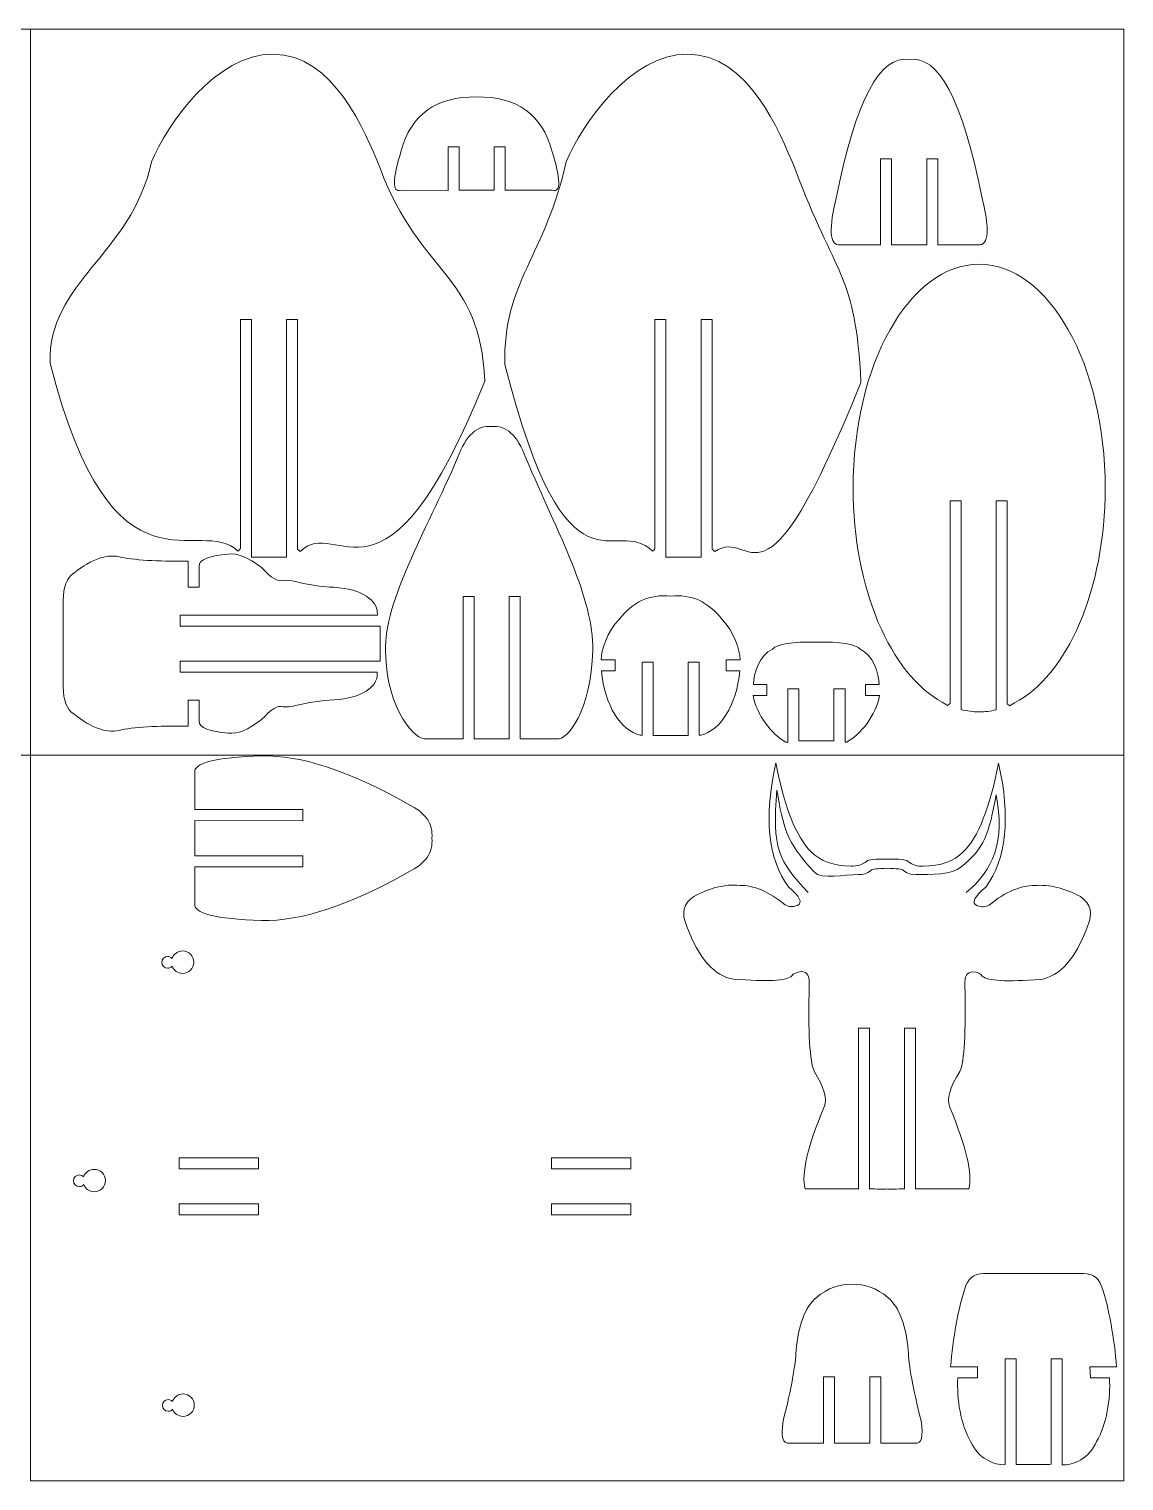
# Model space of a CAD drawing. Header units: centimetres. Extents: x -177 to 125, y 9 to 88.
# Drawn here: x 65.1 to 124.6, y 8.5 to 87.5 of the extents above; entities that cross this region are included whole.
import ezdxf

# ---------------------------------------------------------------- set-up
doc = ezdxf.new("R2010")
doc.units = ezdxf.units.CM
doc.header["$MEASUREMENT"] = 0
doc.layers.add('Camada 1', color=7, linetype='Continuous')

msp = doc.modelspace()

# ---------------------------------------------------------------- linework, layer by layer
at = {"layer": 'Camada 1', "color": 250, "lineweight": 20}
for points in [[(5.63762, 48.00975), (65.13762, 48.00975), (65.13762, 87.50975), (5.63762, 87.50975), (5.63762, 48.00975)], [(65.13762, 48.00975), (124.63762, 48.00975), (124.63762, 87.50975), (65.13762, 87.50975), (65.13762, 48.00975)], [(65.13762, 8.50975), (124.63762, 8.50975), (124.63762, 48.00975), (65.13762, 48.00975), (65.13762, 8.50975)]]:
    msp.add_lwpolyline(points, close=True, dxfattribs=at)
at = {"layer": 'Camada 1', "color": 250, "lineweight": 9}
for points, knots in [([(84.16064, 79.93783), (86.3696, 74.03094), (89.58991, 74.29128), (89.86091, 68.35184), (89.86091, 68.35184), (84.3806, 54.76692), (81.85938, 61.13731), (79.80777, 59.08479), (79.80777, 59.08479), (79.80619, 59.08318), (79.66701, 59.21437), (79.6654, 59.21276), (79.6654, 59.21276), (79.6654, 59.21276), (79.6654, 71.71086), (79.6654, 71.71086), (79.6654, 71.71086), (79.6654, 71.71086), (79.0654, 71.71086), (79.0654, 71.71086), (79.0654, 71.71086), (79.0654, 71.71086), (79.0654, 58.77034), (79.0654, 58.77034), (79.0654, 58.77034), (79.0654, 58.77034), (78.10987, 58.7731), (78.10987, 58.7731), (78.10987, 58.7731), (78.10987, 58.7731), (77.15427, 58.77118), (77.15427, 58.77118), (77.15427, 58.77118), (77.15427, 58.77118), (77.15427, 71.71086), (77.15427, 71.71086), (77.15427, 71.71086), (77.15427, 71.71086), (76.55426, 71.71086), (76.55426, 71.71086), (76.55426, 71.71086), (76.55426, 71.71086), (76.55426, 59.22048), (76.55426, 59.22048), (76.55426, 59.22048), (76.55255, 59.22217), (76.42216, 59.10099), (76.42047, 59.10268), (76.42047, 59.10268), (74.36904, 61.15512), (69.63356, 55.88019), (66.19945, 69.3239), (66.19945, 69.3239), (66.0824, 73.7817), (70.60957, 75.19511), (71.72489, 80.29062), (71.72489, 80.29062), (72.53867, 82.27733), (75.24865, 86.1791), (78.32154, 86.14501), (78.32154, 86.14501), (81.64163, 86.14382), (83.34692, 81.92454), (84.16064, 79.93783)], [0, 0, 0, 0, 0.05882353, 0.05882353, 0.05882353, 0.05882353, 0.11764706, 0.11764706, 0.11764706, 0.11764706, 0.17647059, 0.17647059, 0.17647059, 0.17647059, 0.23529412, 0.23529412, 0.23529412, 0.23529412, 0.29411765, 0.29411765, 0.29411765, 0.29411765, 0.35294118, 0.35294118, 0.35294118, 0.35294118, 0.41176471, 0.41176471, 0.41176471, 0.41176471, 0.47058824, 0.47058824, 0.47058824, 0.47058824, 0.52941176, 0.52941176, 0.52941176, 0.52941176, 0.58823529, 0.58823529, 0.58823529, 0.58823529, 0.64705882, 0.64705882, 0.64705882, 0.64705882, 0.70588235, 0.70588235, 0.70588235, 0.70588235, 0.76470588, 0.76470588, 0.76470588, 0.76470588, 0.82352941, 0.82352941, 0.82352941, 0.82352941, 0.88235294, 0.88235294, 0.88235294, 0.88235294, 1, 1, 1, 1]), ([(106.72064, 79.93783), (108.9296, 74.03094), (110.05088, 74.22071), (110.32188, 68.28127), (110.32188, 68.28127), (104.84157, 54.69635), (104.48992, 60.50233), (102.36777, 59.08479), (102.36777, 59.08479), (102.3659, 59.08354), (102.22701, 59.21437), (102.2254, 59.21276), (102.2254, 59.21276), (102.2254, 59.21276), (102.2254, 71.71086), (102.2254, 71.71086), (102.2254, 71.71086), (102.2254, 71.71086), (101.6254, 71.71086), (101.6254, 71.71086), (101.6254, 71.71086), (101.6254, 71.71086), (101.6254, 58.77034), (101.6254, 58.77034), (101.6254, 58.77034), (101.6254, 58.77034), (100.66987, 58.7731), (100.66987, 58.7731), (100.66987, 58.7731), (100.66987, 58.7731), (99.71427, 58.77118), (99.71427, 58.77118), (99.71427, 58.77118), (99.71427, 58.77118), (99.71427, 71.71086), (99.71427, 71.71086), (99.71427, 71.71086), (99.71427, 71.71086), (99.11426, 71.71086), (99.11426, 71.71086), (99.11426, 71.71086), (99.11426, 71.71086), (99.11426, 59.22048), (99.11426, 59.22048), (99.11426, 59.22048), (99.11255, 59.22217), (98.98216, 59.10099), (98.98047, 59.10268), (98.98047, 59.10268), (96.92904, 61.15512), (94.38078, 55.80962), (90.94668, 69.25334), (90.94668, 69.25334), (90.82962, 73.71114), (93.16957, 75.19511), (94.28489, 80.29062), (94.28489, 80.29062), (95.09867, 82.27733), (97.80865, 86.1791), (100.88154, 86.14501), (100.88154, 86.14501), (104.20163, 86.14382), (105.90692, 81.92454), (106.72064, 79.93783)], [0, 0, 0, 0, 0.05882353, 0.05882353, 0.05882353, 0.05882353, 0.11764706, 0.11764706, 0.11764706, 0.11764706, 0.17647059, 0.17647059, 0.17647059, 0.17647059, 0.23529412, 0.23529412, 0.23529412, 0.23529412, 0.29411765, 0.29411765, 0.29411765, 0.29411765, 0.35294118, 0.35294118, 0.35294118, 0.35294118, 0.41176471, 0.41176471, 0.41176471, 0.41176471, 0.47058824, 0.47058824, 0.47058824, 0.47058824, 0.52941176, 0.52941176, 0.52941176, 0.52941176, 0.58823529, 0.58823529, 0.58823529, 0.58823529, 0.64705882, 0.64705882, 0.64705882, 0.64705882, 0.70588235, 0.70588235, 0.70588235, 0.70588235, 0.76470588, 0.76470588, 0.76470588, 0.76470588, 0.82352941, 0.82352941, 0.82352941, 0.82352941, 0.88235294, 0.88235294, 0.88235294, 0.88235294, 1, 1, 1, 1]), ([(112.94979, 85.84577), (114.52719, 86.11761), (115.83925, 83.66059), (116.88609, 78.47511), (116.88609, 78.47511), (117.34788, 76.63381), (117.28756, 75.72876), (116.70547, 75.75977), (116.70547, 75.75977), (116.70547, 75.75977), (114.50241, 75.75977), (114.50241, 75.75977), (114.50241, 75.75977), (114.50241, 75.75977), (114.5054, 80.45435), (114.5054, 80.45435), (114.5054, 80.45435), (114.5054, 80.45435), (113.90402, 80.45421), (113.90402, 80.45421), (113.90402, 80.45421), (113.90402, 80.45421), (113.90241, 75.76171), (113.90241, 75.76171), (113.90241, 75.76171), (113.90241, 75.76171), (112.9499, 75.75977), (112.9499, 75.75977), (112.9499, 75.75977), (112.9499, 75.75977), (111.99128, 75.76268), (111.99128, 75.76268), (111.99128, 75.76268), (111.99128, 75.76268), (111.99128, 80.45421), (111.99128, 80.45421), (111.99128, 80.45421), (111.99128, 80.45421), (111.39128, 80.45421), (111.39128, 80.45421), (111.39128, 80.45421), (111.39128, 80.45421), (111.39128, 75.75962), (111.39128, 75.75962), (111.39128, 75.75962), (111.39128, 75.75962), (109.1943, 75.75977), (109.1943, 75.75977), (109.1943, 75.75977), (108.61221, 75.72876), (108.55192, 76.63381), (109.01368, 78.47511), (109.01368, 78.47511), (110.06054, 83.66059), (111.37258, 86.11761), (112.94979, 85.84577)], [0, 0, 0, 0, 0.06666667, 0.06666667, 0.06666667, 0.06666667, 0.13333333, 0.13333333, 0.13333333, 0.13333333, 0.2, 0.2, 0.2, 0.2, 0.26666667, 0.26666667, 0.26666667, 0.26666667, 0.33333333, 0.33333333, 0.33333333, 0.33333333, 0.4, 0.4, 0.4, 0.4, 0.46666667, 0.46666667, 0.46666667, 0.46666667, 0.53333333, 0.53333333, 0.53333333, 0.53333333, 0.6, 0.6, 0.6, 0.6, 0.66666667, 0.66666667, 0.66666667, 0.66666667, 0.73333333, 0.73333333, 0.73333333, 0.73333333, 0.8, 0.8, 0.8, 0.8, 0.86666667, 0.86666667, 0.86666667, 0.86666667, 1, 1, 1, 1]), ([(85.3116, 80.88752), (85.83633, 82.8591), (87.20224, 83.83529), (89.4093, 83.81553), (89.4093, 83.81553), (91.61639, 83.83529), (92.98222, 82.8591), (93.50698, 80.88752), (93.50698, 80.88752), (93.99622, 79.323), (94.00873, 78.60712), (93.5446, 78.73988), (93.5446, 78.73988), (93.5446, 78.73988), (90.97211, 78.73507), (90.97211, 78.73507), (90.97211, 78.73507), (90.97211, 78.73507), (90.97211, 81.09474), (90.97211, 81.09474), (90.97211, 81.09474), (90.97211, 81.09474), (90.37211, 81.09474), (90.37211, 81.09474), (90.37211, 81.09474), (90.37211, 81.09474), (90.37403, 78.73925), (90.37403, 78.73925), (90.37403, 78.73925), (90.37403, 78.73925), (88.46098, 78.73565), (88.46098, 78.73565), (88.46098, 78.73565), (88.46098, 78.73565), (88.46095, 81.09474), (88.46095, 81.09474), (88.46095, 81.09474), (88.46095, 81.09474), (87.86118, 81.09474), (87.86118, 81.09474), (87.86118, 81.09474), (87.86118, 81.09474), (87.86098, 78.73261), (87.86098, 78.73261), (87.86098, 78.73261), (87.86098, 78.73261), (85.274, 78.73988), (85.274, 78.73988), (85.274, 78.73988), (84.80985, 78.60712), (84.82236, 79.323), (85.3116, 80.88752)], [0, 0, 0, 0, 0.07142857, 0.07142857, 0.07142857, 0.07142857, 0.14285714, 0.14285714, 0.14285714, 0.14285714, 0.21428571, 0.21428571, 0.21428571, 0.21428571, 0.28571429, 0.28571429, 0.28571429, 0.28571429, 0.35714286, 0.35714286, 0.35714286, 0.35714286, 0.42857143, 0.42857143, 0.42857143, 0.42857143, 0.5, 0.5, 0.5, 0.5, 0.57142857, 0.57142857, 0.57142857, 0.57142857, 0.64285714, 0.64285714, 0.64285714, 0.64285714, 0.71428571, 0.71428571, 0.71428571, 0.71428571, 0.78571429, 0.78571429, 0.78571429, 0.78571429, 0.85714286, 0.85714286, 0.85714286, 0.85714286, 1, 1, 1, 1]), ([(114.74985, 50.88632), (111.94139, 52.41069), (109.89869, 57.04964), (109.89869, 62.53578), (109.89869, 62.53578), (109.89869, 69.26238), (112.96953, 74.71536), (116.7576, 74.71536), (116.7576, 74.71536), (120.54567, 74.71536), (123.61651, 69.26238), (123.61651, 62.53578), (123.61651, 62.53578), (123.61651, 56.99266), (121.53117, 52.31441), (118.6776, 50.83983)], [0, 0, 0, 0, 0.2, 0.2, 0.2, 0.2, 0.4, 0.4, 0.4, 0.4, 0.6, 0.6, 0.6, 0.6, 1, 1, 1, 1]), ([(86.67123, 48.89456), (86.13997, 48.77352), (84.52932, 50.33195), (84.45005, 53.64048), (84.45005, 53.64048), (84.39563, 56.45109), (86.57503, 59.98794), (88.37766, 64.18035), (88.37766, 64.18035), (88.83069, 65.41425), (89.44837, 65.97964), (90.23094, 65.87613), (90.23094, 65.87613), (91.01349, 65.97964), (91.63117, 65.41425), (92.08425, 64.18035), (92.08425, 64.18035), (93.88685, 59.98794), (95.78394, 56.52168), (95.72958, 53.71107), (95.72958, 53.71107), (95.65036, 50.40254), (94.32191, 48.77352), (93.79065, 48.89456), (93.79065, 48.89456), (93.79065, 48.89456), (91.78647, 48.89456), (91.78647, 48.89456), (91.78647, 48.89456), (91.78647, 48.89456), (91.78647, 56.64114), (91.78647, 56.64114), (91.78647, 56.64114), (91.78647, 56.64114), (91.18647, 56.64114), (91.18647, 56.64114), (91.18647, 56.64114), (91.18647, 56.64114), (91.18647, 48.89093), (91.18647, 48.89093), (91.18647, 48.89093), (91.18647, 48.89093), (90.23094, 48.89456), (90.23094, 48.89456), (90.23094, 48.89456), (90.23094, 48.89456), (89.27534, 48.89202), (89.27534, 48.89202), (89.27534, 48.89202), (89.27534, 48.89202), (89.27851, 56.64114), (89.27851, 56.64114), (89.27851, 56.64114), (89.27851, 56.64114), (88.67658, 56.64114), (88.67658, 56.64114), (88.67658, 56.64114), (88.67658, 56.64114), (88.67534, 48.89456), (88.67534, 48.89456), (88.67534, 48.89456), (88.67534, 48.89456), (86.67123, 48.89456), (86.67123, 48.89456)], [0, 0, 0, 0, 0.05882353, 0.05882353, 0.05882353, 0.05882353, 0.11764706, 0.11764706, 0.11764706, 0.11764706, 0.17647059, 0.17647059, 0.17647059, 0.17647059, 0.23529412, 0.23529412, 0.23529412, 0.23529412, 0.29411765, 0.29411765, 0.29411765, 0.29411765, 0.35294118, 0.35294118, 0.35294118, 0.35294118, 0.41176471, 0.41176471, 0.41176471, 0.41176471, 0.47058824, 0.47058824, 0.47058824, 0.47058824, 0.52941176, 0.52941176, 0.52941176, 0.52941176, 0.58823529, 0.58823529, 0.58823529, 0.58823529, 0.64705882, 0.64705882, 0.64705882, 0.64705882, 0.70588235, 0.70588235, 0.70588235, 0.70588235, 0.76470588, 0.76470588, 0.76470588, 0.76470588, 0.82352941, 0.82352941, 0.82352941, 0.82352941, 0.88235294, 0.88235294, 0.88235294, 0.88235294, 1, 1, 1, 1]), ([(115.77207, 50.48099), (115.77207, 50.48099), (115.77207, 61.83308), (115.77207, 61.83308), (115.77207, 61.83308), (115.77207, 61.83308), (115.17206, 61.83308), (115.17206, 61.83308), (115.17206, 61.83308), (115.17206, 61.83308), (115.17206, 50.80731), (115.17206, 50.80731), (115.17206, 50.80731), (115.17035, 50.8088), (115.04013, 50.70205), (115.03827, 50.70332), (115.03827, 50.70332), (114.86076, 50.82402), (114.92669, 50.78595), (114.74985, 50.88632)], [0, 0, 0, 0, 0.16666667, 0.16666667, 0.16666667, 0.16666667, 0.33333333, 0.33333333, 0.33333333, 0.33333333, 0.5, 0.5, 0.5, 0.5, 0.66666667, 0.66666667, 0.66666667, 0.66666667, 1, 1, 1, 1]), ([(118.6776, 50.83983), (118.44845, 50.70432), (118.69063, 50.85012), (118.42557, 50.68753), (118.42557, 50.68753), (118.42379, 50.68644), (118.28481, 50.80192), (118.2832, 50.80049), (118.2832, 50.80049), (118.2832, 50.80049), (118.2832, 61.83308), (118.2832, 61.83308), (118.2832, 61.83308), (118.2832, 61.83308), (117.6832, 61.83308), (117.6832, 61.83308), (117.6832, 61.83308), (117.6832, 61.83308), (117.6832, 50.46616), (117.6832, 50.46616)], [0, 0, 0, 0, 0.16666667, 0.16666667, 0.16666667, 0.16666667, 0.33333333, 0.33333333, 0.33333333, 0.33333333, 0.5, 0.5, 0.5, 0.5, 0.66666667, 0.66666667, 0.66666667, 0.66666667, 1, 1, 1, 1]), ([(81.64297, 57.13519), (83.21444, 57.04885), (84.00115, 56.38491), (84.00297, 55.76005), (84.00297, 55.76005), (84.00302, 55.7463), (84.02252, 55.63931), (84.02179, 55.62561), (84.02179, 55.62561), (84.02179, 55.62561), (73.28468, 55.62561), (73.28468, 55.62561), (73.28468, 55.62561), (73.28468, 55.62561), (73.28468, 55.0256), (73.28468, 55.0256), (73.28468, 55.0256), (73.28468, 55.0256), (84.16183, 55.0256), (84.16183, 55.0256), (84.16183, 55.0256), (84.16183, 55.0256), (84.16183, 53.743), (84.16183, 53.743), (84.16183, 53.743), (84.16183, 53.743), (84.16287, 53.11445), (84.16287, 53.11445), (84.16287, 53.11445), (84.16287, 53.11445), (73.28468, 53.11445), (73.28468, 53.11445), (73.28468, 53.11445), (73.28468, 53.11445), (73.28468, 52.51447), (73.28468, 52.51447), (73.28468, 52.51447), (73.28468, 52.51447), (84.00359, 52.51447), (84.00359, 52.51447), (84.00359, 52.51447), (84.00458, 52.4957), (84.0032, 52.38728), (84.00276, 52.36846), (84.00276, 52.36846), (83.98838, 51.74807), (83.20175, 51.09425), (81.64297, 51.00855), (81.64297, 51.00855), (80.9487, 50.97951), (80.25442, 50.87494), (79.56037, 50.69556), (79.56037, 50.69556), (79.29577, 50.63493), (79.0625, 50.6147), (78.86071, 50.63493), (78.86071, 50.63493), (78.61819, 50.73511), (78.23336, 50.50124), (77.70637, 49.93382), (77.70637, 49.93382), (76.98385, 49.37245), (76.3806, 49.12953), (75.8964, 49.20527), (75.8964, 49.20527), (74.9292, 49.27646), (74.28357, 49.49702), (74.30788, 49.85173), (74.30788, 49.85173), (74.30788, 49.85173), (74.30788, 50.9975), (74.30788, 50.9975), (74.30788, 50.9975), (74.30788, 50.9975), (73.70788, 50.9975), (73.70788, 50.9975), (73.70788, 50.9975), (73.70788, 50.9975), (73.70788, 49.57881), (73.70788, 49.57881), (73.70788, 49.57881), (72.51154, 49.61217), (70.86083, 49.54756), (70.09952, 49.38072), (70.09952, 49.38072), (69.3468, 49.15943), (68.47689, 49.44741), (67.48982, 50.24465), (67.48982, 50.24465), (67.11324, 50.48686), (66.92094, 50.97951), (66.91273, 51.72233), (66.91273, 51.72233), (66.91273, 51.72233), (66.91273, 54.07187), (66.91273, 54.07187), (66.91273, 54.07187), (66.91273, 54.07187), (66.91273, 56.42144), (66.91273, 56.42144), (66.91273, 56.42144), (66.92094, 57.16429), (67.11324, 57.65686), (67.48982, 57.8991), (67.48982, 57.8991), (68.47689, 58.69634), (69.3468, 58.98434), (70.09952, 58.76308), (70.09952, 58.76308), (70.86083, 58.59616), (72.51154, 58.52936), (73.70788, 58.56272), (73.70788, 58.56272), (73.70788, 58.56272), (73.70788, 57.14629), (73.70788, 57.14629), (73.70788, 57.14629), (73.70788, 57.14629), (74.30788, 57.14629), (74.30788, 57.14629), (74.30788, 57.14629), (74.30788, 57.14629), (74.30788, 58.29094), (74.30788, 58.29094), (74.30788, 58.29094), (74.28357, 58.64564), (74.9292, 58.86726), (75.8964, 58.93847), (75.8964, 58.93847), (76.3806, 59.01421), (76.98385, 58.77129), (77.70637, 58.20995), (77.70637, 58.20995), (78.23336, 57.64253), (78.61819, 57.40866), (78.86071, 57.50881), (78.86071, 57.50881), (79.0625, 57.52907), (79.29577, 57.50881), (79.56037, 57.44818), (79.56037, 57.44818), (80.25442, 57.26883), (80.9487, 57.16429), (81.64297, 57.13519)], [0, 0, 0, 0, 0.02702703, 0.02702703, 0.02702703, 0.02702703, 0.05405405, 0.05405405, 0.05405405, 0.05405405, 0.08108108, 0.08108108, 0.08108108, 0.08108108, 0.10810811, 0.10810811, 0.10810811, 0.10810811, 0.13513514, 0.13513514, 0.13513514, 0.13513514, 0.16216216, 0.16216216, 0.16216216, 0.16216216, 0.18918919, 0.18918919, 0.18918919, 0.18918919, 0.21621622, 0.21621622, 0.21621622, 0.21621622, 0.24324324, 0.24324324, 0.24324324, 0.24324324, 0.27027027, 0.27027027, 0.27027027, 0.27027027, 0.2972973, 0.2972973, 0.2972973, 0.2972973, 0.32432432, 0.32432432, 0.32432432, 0.32432432, 0.35135135, 0.35135135, 0.35135135, 0.35135135, 0.37837838, 0.37837838, 0.37837838, 0.37837838, 0.40540541, 0.40540541, 0.40540541, 0.40540541, 0.43243243, 0.43243243, 0.43243243, 0.43243243, 0.45945946, 0.45945946, 0.45945946, 0.45945946, 0.48648649, 0.48648649, 0.48648649, 0.48648649, 0.51351351, 0.51351351, 0.51351351, 0.51351351, 0.54054054, 0.54054054, 0.54054054, 0.54054054, 0.56756757, 0.56756757, 0.56756757, 0.56756757, 0.59459459, 0.59459459, 0.59459459, 0.59459459, 0.62162162, 0.62162162, 0.62162162, 0.62162162, 0.64864865, 0.64864865, 0.64864865, 0.64864865, 0.67567568, 0.67567568, 0.67567568, 0.67567568, 0.7027027, 0.7027027, 0.7027027, 0.7027027, 0.72972973, 0.72972973, 0.72972973, 0.72972973, 0.75675676, 0.75675676, 0.75675676, 0.75675676, 0.78378378, 0.78378378, 0.78378378, 0.78378378, 0.81081081, 0.81081081, 0.81081081, 0.81081081, 0.83783784, 0.83783784, 0.83783784, 0.83783784, 0.86486486, 0.86486486, 0.86486486, 0.86486486, 0.89189189, 0.89189189, 0.89189189, 0.89189189, 0.91891892, 0.91891892, 0.91891892, 0.91891892, 0.94594595, 0.94594595, 0.94594595, 0.94594595, 1, 1, 1, 1]), ([(102.76837, 55.38512), (103.41115, 54.77849), (103.74228, 53.68433), (103.75071, 53.19506), (103.75071, 53.19506), (103.75071, 53.19506), (102.99067, 53.19506), (102.99067, 53.19506), (102.99067, 53.19506), (102.99067, 53.19506), (102.99067, 52.59506), (102.99067, 52.59506), (102.99067, 52.59506), (102.99067, 52.59506), (103.72892, 52.59506), (103.72892, 52.59506), (103.72892, 52.59506), (103.56907, 50.69394), (102.64113, 49.32504), (101.62032, 49.08711), (101.62032, 49.08711), (101.61904, 49.08683), (101.52833, 49.08056), (101.52703, 49.08028), (101.52703, 49.08028), (101.52703, 49.08028), (101.53015, 53.05973), (101.53015, 53.05973), (101.53015, 53.05973), (101.53015, 53.05973), (100.93043, 53.05973), (100.93043, 53.05973), (100.93043, 53.05973), (100.93043, 53.05973), (100.92703, 49.07479), (100.92703, 49.07479), (100.92703, 49.07479), (100.92703, 49.07479), (99.63763, 49.0737), (99.63763, 49.0737), (99.63763, 49.0737), (99.63763, 49.0737), (99.0159, 49.07258), (99.0159, 49.07258), (99.0159, 49.07258), (99.0159, 49.07258), (99.01592, 53.05973), (99.01592, 53.05973), (99.01592, 53.05973), (99.01592, 53.05973), (98.41743, 53.05973), (98.41743, 53.05973), (98.41743, 53.05973), (98.41743, 53.05973), (98.41589, 49.08563), (98.41589, 49.08563), (98.41589, 49.08563), (98.41446, 49.08597), (98.31585, 49.08685), (98.31442, 49.08719), (98.31442, 49.08719), (97.29381, 49.32543), (96.35953, 50.6942), (96.19971, 52.59506), (96.19971, 52.59506), (96.19971, 52.59506), (96.94455, 52.59394), (96.94455, 52.59394), (96.94455, 52.59394), (96.94455, 52.59394), (96.94455, 53.19506), (96.94455, 53.19506), (96.94455, 53.19506), (96.94455, 53.19506), (96.18452, 53.19506), (96.18452, 53.19506), (96.18452, 53.19506), (96.19295, 53.68433), (96.52408, 54.77849), (97.16688, 55.38512), (97.16688, 55.38512), (97.90302, 56.3511), (98.83652, 56.77339), (99.9676, 56.65223), (99.9676, 56.65223), (101.09871, 56.77339), (102.03221, 56.3511), (102.76837, 55.38512)], [0, 0, 0, 0, 0.04347826, 0.04347826, 0.04347826, 0.04347826, 0.08695652, 0.08695652, 0.08695652, 0.08695652, 0.13043478, 0.13043478, 0.13043478, 0.13043478, 0.17391304, 0.17391304, 0.17391304, 0.17391304, 0.2173913, 0.2173913, 0.2173913, 0.2173913, 0.26086957, 0.26086957, 0.26086957, 0.26086957, 0.30434783, 0.30434783, 0.30434783, 0.30434783, 0.34782609, 0.34782609, 0.34782609, 0.34782609, 0.39130435, 0.39130435, 0.39130435, 0.39130435, 0.43478261, 0.43478261, 0.43478261, 0.43478261, 0.47826087, 0.47826087, 0.47826087, 0.47826087, 0.52173913, 0.52173913, 0.52173913, 0.52173913, 0.56521739, 0.56521739, 0.56521739, 0.56521739, 0.60869565, 0.60869565, 0.60869565, 0.60869565, 0.65217391, 0.65217391, 0.65217391, 0.65217391, 0.69565217, 0.69565217, 0.69565217, 0.69565217, 0.73913043, 0.73913043, 0.73913043, 0.73913043, 0.7826087, 0.7826087, 0.7826087, 0.7826087, 0.82608696, 0.82608696, 0.82608696, 0.82608696, 0.86956522, 0.86956522, 0.86956522, 0.86956522, 0.91304348, 0.91304348, 0.91304348, 0.91304348, 1, 1, 1, 1]), ([(110.28021, 53.77493), (110.97316, 53.44868), (111.31969, 52.46658), (111.3115, 51.83907), (111.3115, 51.83907), (111.3115, 51.83907), (110.58113, 51.83907), (110.58113, 51.83907), (110.58113, 51.83907), (110.58113, 51.83907), (110.58113, 51.23907), (110.58113, 51.23907), (110.58113, 51.23907), (110.58113, 51.23907), (111.33573, 51.23907), (111.33573, 51.23907), (111.33573, 51.23907), (111.14609, 50.18594), (110.31154, 49.11547), (109.54696, 48.70753), (109.54696, 48.70753), (109.54586, 48.70696), (109.45863, 48.6997), (109.45752, 48.69913), (109.45752, 48.69913), (109.45752, 48.69913), (109.45817, 51.60253), (109.45817, 51.60253), (109.45817, 51.60253), (109.45817, 51.60253), (108.85762, 51.60253), (108.85762, 51.60253), (108.85762, 51.60253), (108.85762, 51.60253), (108.85751, 48.78077), (108.85751, 48.78077), (108.85751, 48.78077), (108.85751, 48.78077), (107.56487, 48.78103), (107.56487, 48.78103), (107.56487, 48.78103), (107.56487, 48.78103), (106.94638, 48.78103), (106.94638, 48.78103), (106.94638, 48.78103), (106.94638, 48.78103), (106.9482, 51.60253), (106.9482, 51.60253), (106.9482, 51.60253), (106.9482, 51.60253), (106.34789, 51.60253), (106.34789, 51.60253), (106.34789, 51.60253), (106.34789, 51.60253), (106.34638, 48.69029), (106.34638, 48.69029), (106.34638, 48.69029), (106.34199, 48.69263), (106.23729, 48.71044), (106.23292, 48.71278), (106.23292, 48.71278), (105.47122, 49.12369), (104.64947, 50.19039), (104.4606, 51.23907), (104.4606, 51.23907), (104.4606, 51.23907), (105.2086, 51.23907), (105.2086, 51.23907), (105.2086, 51.23907), (105.2086, 51.23907), (105.2086, 51.83907), (105.2086, 51.83907), (105.2086, 51.83907), (105.2086, 51.83907), (104.48044, 51.83907), (104.48044, 51.83907), (104.48044, 51.83907), (104.47222, 52.46658), (104.81659, 53.44868), (105.50952, 53.77493), (105.50952, 53.77493), (105.78296, 54.05089), (106.5782, 54.17632), (107.89489, 54.1512), (107.89489, 54.1512), (109.21158, 54.17632), (110.00677, 54.05089), (110.28021, 53.77493)], [0, 0, 0, 0, 0.04347826, 0.04347826, 0.04347826, 0.04347826, 0.08695652, 0.08695652, 0.08695652, 0.08695652, 0.13043478, 0.13043478, 0.13043478, 0.13043478, 0.17391304, 0.17391304, 0.17391304, 0.17391304, 0.2173913, 0.2173913, 0.2173913, 0.2173913, 0.26086957, 0.26086957, 0.26086957, 0.26086957, 0.30434783, 0.30434783, 0.30434783, 0.30434783, 0.34782609, 0.34782609, 0.34782609, 0.34782609, 0.39130435, 0.39130435, 0.39130435, 0.39130435, 0.43478261, 0.43478261, 0.43478261, 0.43478261, 0.47826087, 0.47826087, 0.47826087, 0.47826087, 0.52173913, 0.52173913, 0.52173913, 0.52173913, 0.56521739, 0.56521739, 0.56521739, 0.56521739, 0.60869565, 0.60869565, 0.60869565, 0.60869565, 0.65217391, 0.65217391, 0.65217391, 0.65217391, 0.69565217, 0.69565217, 0.69565217, 0.69565217, 0.73913043, 0.73913043, 0.73913043, 0.73913043, 0.7826087, 0.7826087, 0.7826087, 0.7826087, 0.82608696, 0.82608696, 0.82608696, 0.82608696, 0.86956522, 0.86956522, 0.86956522, 0.86956522, 0.91304348, 0.91304348, 0.91304348, 0.91304348, 1, 1, 1, 1]), ([(117.6832, 50.46616), (117.3805, 50.39365), (117.07151, 50.3562), (116.7576, 50.3562), (116.7576, 50.3562), (116.42295, 50.3562), (116.09389, 50.39876), (115.77207, 50.48099)], [0, 0, 0, 0, 0.33333333, 0.33333333, 0.33333333, 0.33333333, 1, 1, 1, 1]), ([(74.07836, 47.04354), (73.98642, 47.5748), (75.19693, 47.88017), (77.70991, 47.95944), (77.70991, 47.95944), (79.84469, 48.01386), (82.50428, 47.13974), (85.6886, 45.33711), (85.6886, 45.33711), (86.6258, 44.88408), (87.05524, 44.2664), (86.97662, 43.48383), (86.97662, 43.48383), (87.05524, 42.70128), (86.6258, 42.0836), (85.6886, 41.63052), (85.6886, 41.63052), (82.50428, 39.82792), (79.84469, 38.95387), (77.70991, 39.00824), (77.70991, 39.00824), (75.19693, 39.08746), (73.98642, 39.39286), (74.07836, 39.92412), (74.07836, 39.92412), (74.07836, 39.92412), (74.07836, 41.9283), (74.07836, 41.9283), (74.07836, 41.9283), (74.07836, 41.9283), (79.96223, 41.9283), (79.96223, 41.9283), (79.96223, 41.9283), (79.96223, 41.9283), (79.96223, 42.5283), (79.96223, 42.5283), (79.96223, 42.5283), (79.96223, 42.5283), (74.0756, 42.5283), (74.0756, 42.5283), (74.0756, 42.5283), (74.0756, 42.5283), (74.07836, 43.48383), (74.07836, 43.48383), (74.07836, 43.48383), (74.07836, 43.48383), (74.07643, 44.43943), (74.07643, 44.43943), (74.07643, 44.43943), (74.07643, 44.43943), (79.96223, 44.43626), (79.96223, 44.43626), (79.96223, 44.43626), (79.96223, 44.43626), (79.96223, 45.03819), (79.96223, 45.03819), (79.96223, 45.03819), (79.96223, 45.03819), (74.07836, 45.03943), (74.07836, 45.03943), (74.07836, 45.03943), (74.07836, 45.03943), (74.07836, 47.04354), (74.07836, 47.04354)], [0, 0, 0, 0, 0.05882353, 0.05882353, 0.05882353, 0.05882353, 0.11764706, 0.11764706, 0.11764706, 0.11764706, 0.17647059, 0.17647059, 0.17647059, 0.17647059, 0.23529412, 0.23529412, 0.23529412, 0.23529412, 0.29411765, 0.29411765, 0.29411765, 0.29411765, 0.35294118, 0.35294118, 0.35294118, 0.35294118, 0.41176471, 0.41176471, 0.41176471, 0.41176471, 0.47058824, 0.47058824, 0.47058824, 0.47058824, 0.52941176, 0.52941176, 0.52941176, 0.52941176, 0.58823529, 0.58823529, 0.58823529, 0.58823529, 0.64705882, 0.64705882, 0.64705882, 0.64705882, 0.70588235, 0.70588235, 0.70588235, 0.70588235, 0.76470588, 0.76470588, 0.76470588, 0.76470588, 0.82352941, 0.82352941, 0.82352941, 0.82352941, 0.88235294, 0.88235294, 0.88235294, 0.88235294, 1, 1, 1, 1]), ([(119.77467, 40.90597), (120.58033, 40.97223), (121.41092, 40.77087), (122.26631, 40.30184), (122.26631, 40.30184), (122.83853, 39.92504), (122.96683, 39.3812), (122.65124, 38.67042), (122.65124, 38.67042), (121.998, 36.91859), (121.14626, 35.96153), (120.09622, 35.79922), (120.09622, 35.79922), (118.26363, 35.65847), (117.20755, 35.71782), (116.92814, 35.97726), (116.92814, 35.97726), (116.84903, 36.11531), (116.6779, 36.19497), (116.41485, 36.21615), (116.41485, 36.21615), (116.08983, 36.20804), (115.94717, 35.96561), (115.98654, 35.48883), (115.98654, 35.48883), (116.04214, 32.90412), (115.9496, 31.34), (115.70923, 30.79643), (115.70923, 30.79643), (115.15758, 29.92272), (114.97345, 29.2746), (115.15678, 28.85212), (115.15678, 28.85212), (116.06084, 26.70585), (116.40612, 25.22093), (116.19267, 24.39728), (116.19267, 24.39728), (115.36762, 24.39794), (114.12615, 24.40114), (113.30103, 24.40177), (113.30103, 24.40177), (113.30103, 24.40177), (113.30104, 33.15365), (113.30104, 33.15365), (113.30104, 33.15365), (113.30104, 33.15365), (112.70105, 33.15369), (112.70105, 33.15369), (112.70105, 33.15369), (112.70105, 33.15369), (112.70104, 24.40103), (112.70104, 24.40103), (112.70104, 24.40103), (112.31996, 24.39245), (111.85189, 24.39328), (111.73839, 24.39656), (111.73839, 24.39656), (111.62388, 24.39348), (111.17002, 24.39214), (110.78991, 24.40125), (110.78991, 24.40125), (110.78991, 24.40125), (110.7899, 33.1556), (110.7899, 33.1556), (110.7899, 33.1556), (110.7899, 33.1556), (110.18991, 33.15559), (110.18991, 33.15559), (110.18991, 33.15559), (110.18991, 33.15559), (110.1899, 24.39922), (110.1899, 24.39922), (110.1899, 24.39922), (110.1899, 24.39922), (107.28446, 24.4041), (107.28446, 24.4041), (107.28446, 24.4041), (107.07222, 25.22806), (107.41993, 26.71253), (108.32739, 28.85737), (108.32739, 28.85737), (108.51136, 29.27951), (108.32824, 29.92797), (107.77792, 30.80249), (107.77792, 30.80249), (107.53846, 31.34642), (107.44837, 32.91071), (107.50808, 35.49534), (107.50808, 35.49534), (107.54825, 35.97203), (107.40593, 36.21468), (107.08092, 36.22326), (107.08092, 36.22326), (106.81785, 36.2025), (106.64662, 36.12311), (106.5673, 35.98518), (106.5673, 35.98518), (106.28745, 35.72616), (105.23132, 35.66843), (103.39887, 35.812), (103.39887, 35.812), (102.34913, 35.9759), (101.49891, 36.93429), (100.84841, 38.68711), (100.84841, 38.68711), (100.53391, 39.39836), (100.66315, 39.94202), (101.23595, 40.31795), (101.23595, 40.31795), (102.09205, 40.78566), (102.92296, 40.98576), (103.72857, 40.91822), (103.72857, 40.91822), (104.47145, 40.93862), (105.29785, 40.58249), (106.20721, 39.84992), (106.20721, 39.84992), (106.4033, 39.74092), (106.62456, 39.73245), (106.87098, 39.8243), (106.87098, 39.8243), (107.16727, 39.97457), (107.00486, 40.30927), (106.38333, 40.82836), (106.38333, 40.82836), (105.2615, 42.37684), (105.03367, 44.62701), (105.69987, 47.57902), (105.69987, 47.57902), (106.16128, 45.15741), (106.79874, 43.54662), (107.61203, 42.74712), (107.61203, 42.74712), (108.12085, 42.23635), (108.84707, 41.97649), (109.79044, 41.96751), (109.79044, 41.96751), (110.10749, 41.94654), (110.39152, 42.03406), (110.64222, 42.23032), (110.64222, 42.23032), (110.72292, 42.32648), (111.09316, 42.36393), (111.7526, 42.34248), (111.7526, 42.34248), (112.41233, 42.36293), (112.78248, 42.32492), (112.86303, 42.22864), (112.86303, 42.22864), (113.11345, 42.032), (113.39729, 41.94399), (113.7144, 41.96454), (113.7144, 41.96454), (114.65786, 41.97202), (115.38444, 42.23078), (115.89402, 42.74079), (115.89402, 42.74079), (116.70861, 43.53903), (117.34864, 45.14883), (117.81389, 47.56973), (117.81389, 47.56973), (118.47541, 44.61675), (118.24396, 42.36689), (117.11975, 40.82014), (117.11975, 40.82014), (116.49739, 40.30199), (116.3344, 39.96755), (116.63051, 39.81683), (116.63051, 39.81683), (116.87679, 39.72462), (117.09804, 39.73279), (117.29434, 39.84147), (117.29434, 39.84147), (118.20486, 40.57261), (119.03181, 40.92749), (119.77467, 40.90597)], [0, 0, 0, 0, 0.02222222, 0.02222222, 0.02222222, 0.02222222, 0.04444444, 0.04444444, 0.04444444, 0.04444444, 0.06666667, 0.06666667, 0.06666667, 0.06666667, 0.08888889, 0.08888889, 0.08888889, 0.08888889, 0.11111111, 0.11111111, 0.11111111, 0.11111111, 0.13333333, 0.13333333, 0.13333333, 0.13333333, 0.15555556, 0.15555556, 0.15555556, 0.15555556, 0.17777778, 0.17777778, 0.17777778, 0.17777778, 0.2, 0.2, 0.2, 0.2, 0.22222222, 0.22222222, 0.22222222, 0.22222222, 0.24444444, 0.24444444, 0.24444444, 0.24444444, 0.26666667, 0.26666667, 0.26666667, 0.26666667, 0.28888889, 0.28888889, 0.28888889, 0.28888889, 0.31111111, 0.31111111, 0.31111111, 0.31111111, 0.33333333, 0.33333333, 0.33333333, 0.33333333, 0.35555556, 0.35555556, 0.35555556, 0.35555556, 0.37777778, 0.37777778, 0.37777778, 0.37777778, 0.4, 0.4, 0.4, 0.4, 0.42222222, 0.42222222, 0.42222222, 0.42222222, 0.44444444, 0.44444444, 0.44444444, 0.44444444, 0.46666667, 0.46666667, 0.46666667, 0.46666667, 0.48888889, 0.48888889, 0.48888889, 0.48888889, 0.51111111, 0.51111111, 0.51111111, 0.51111111, 0.53333333, 0.53333333, 0.53333333, 0.53333333, 0.55555556, 0.55555556, 0.55555556, 0.55555556, 0.57777778, 0.57777778, 0.57777778, 0.57777778, 0.6, 0.6, 0.6, 0.6, 0.62222222, 0.62222222, 0.62222222, 0.62222222, 0.64444444, 0.64444444, 0.64444444, 0.64444444, 0.66666667, 0.66666667, 0.66666667, 0.66666667, 0.68888889, 0.68888889, 0.68888889, 0.68888889, 0.71111111, 0.71111111, 0.71111111, 0.71111111, 0.73333333, 0.73333333, 0.73333333, 0.73333333, 0.75555556, 0.75555556, 0.75555556, 0.75555556, 0.77777778, 0.77777778, 0.77777778, 0.77777778, 0.8, 0.8, 0.8, 0.8, 0.82222222, 0.82222222, 0.82222222, 0.82222222, 0.84444444, 0.84444444, 0.84444444, 0.84444444, 0.86666667, 0.86666667, 0.86666667, 0.86666667, 0.88888889, 0.88888889, 0.88888889, 0.88888889, 0.91111111, 0.91111111, 0.91111111, 0.91111111, 0.93333333, 0.93333333, 0.93333333, 0.93333333, 0.95555556, 0.95555556, 0.95555556, 0.95555556, 1, 1, 1, 1]), ([(72.8399, 36.51771), (72.92851, 36.29025), (73.14969, 36.12907), (73.40851, 36.12907), (73.40851, 36.12907), (73.74542, 36.12907), (74.01852, 36.40218), (74.01852, 36.73907), (74.01852, 36.73907), (74.01852, 37.07597), (73.74542, 37.3491), (73.40851, 37.3491), (73.40851, 37.3491), (73.1439, 37.3491), (72.91862, 37.1806), (72.83415, 36.94507)], [0, 0, 0, 0, 0.2, 0.2, 0.2, 0.2, 0.4, 0.4, 0.4, 0.4, 0.6, 0.6, 0.6, 0.6, 1, 1, 1, 1]), ([(72.83415, 36.94507), (72.77619, 37.00712), (72.6936, 37.04592), (72.60197, 37.04592), (72.60197, 37.04592), (72.42652, 37.04592), (72.28429, 36.90368), (72.28429, 36.72823), (72.28429, 36.72823), (72.28427, 36.55277), (72.4265, 36.41054), (72.60197, 36.41054), (72.60197, 36.41054), (72.69668, 36.41054), (72.78171, 36.45198), (72.8399, 36.51771)], [0, 0, 0, 0, 0.2, 0.2, 0.2, 0.2, 0.4, 0.4, 0.4, 0.4, 0.6, 0.6, 0.6, 0.6, 1, 1, 1, 1]), ([(73.22307, 25.49994), (73.22307, 25.49994), (73.22307, 26.09994), (73.22307, 26.09994), (73.22307, 26.09994), (73.22307, 26.09994), (77.54308, 26.09994), (77.54308, 26.09994), (77.54308, 26.09994), (77.54308, 26.09994), (77.54308, 25.49994), (77.54308, 25.49994), (77.54308, 25.49994), (77.54308, 25.49994), (73.22307, 25.49994), (73.22307, 25.49994)], [0, 0, 0, 0, 0.2, 0.2, 0.2, 0.2, 0.4, 0.4, 0.4, 0.4, 0.6, 0.6, 0.6, 0.6, 1, 1, 1, 1]), ([(93.47804, 25.49994), (93.47804, 25.49994), (93.47804, 26.09994), (93.47804, 26.09994), (93.47804, 26.09994), (93.47804, 26.09994), (97.79805, 26.09994), (97.79805, 26.09994), (97.79805, 26.09994), (97.79805, 26.09994), (97.79805, 25.49994), (97.79805, 25.49994), (97.79805, 25.49994), (97.79805, 25.49994), (93.47804, 25.49994), (93.47804, 25.49994)], [0, 0, 0, 0, 0.2, 0.2, 0.2, 0.2, 0.4, 0.4, 0.4, 0.4, 0.6, 0.6, 0.6, 0.6, 1, 1, 1, 1]), ([(68.03183, 24.63182), (68.12044, 24.40437), (68.34163, 24.24317), (68.60044, 24.24317), (68.60044, 24.24317), (68.93735, 24.24317), (69.21045, 24.51628), (69.21045, 24.85319), (69.21045, 24.85319), (69.21045, 25.19009), (68.93735, 25.4632), (68.60044, 25.4632), (68.60044, 25.4632), (68.33583, 25.4632), (68.11056, 25.2947), (68.02608, 25.05917)], [0, 0, 0, 0, 0.2, 0.2, 0.2, 0.2, 0.4, 0.4, 0.4, 0.4, 0.6, 0.6, 0.6, 0.6, 1, 1, 1, 1]), ([(68.02608, 25.05917), (67.96812, 25.12122), (67.88552, 25.16002), (67.7939, 25.16002), (67.7939, 25.16002), (67.61845, 25.16002), (67.47622, 25.01778), (67.47622, 24.84233), (67.47622, 24.84233), (67.47622, 24.66688), (67.61845, 24.52464), (67.7939, 24.52464), (67.7939, 24.52464), (67.88861, 24.52464), (67.97364, 24.56609), (68.03183, 24.63182)], [0, 0, 0, 0, 0.2, 0.2, 0.2, 0.2, 0.4, 0.4, 0.4, 0.4, 0.6, 0.6, 0.6, 0.6, 1, 1, 1, 1]), ([(69.21024, 24.87123), (69.20933, 24.87123), (69.20861, 24.8705), (69.20861, 24.8696), (69.20861, 24.8696), (69.20861, 24.8687), (69.20933, 24.86797), (69.21024, 24.86797), (69.21024, 24.86797), (69.21114, 24.86797), (69.21187, 24.8687), (69.21187, 24.8696), (69.21187, 24.8696), (69.21187, 24.8705), (69.21114, 24.87123), (69.21024, 24.87123)], [0, 0, 0, 0, 0.2, 0.2, 0.2, 0.2, 0.4, 0.4, 0.4, 0.4, 0.6, 0.6, 0.6, 0.6, 1, 1, 1, 1]), ([(73.22308, 22.98933), (73.22308, 22.98933), (73.22308, 23.58933), (73.22308, 23.58933), (73.22308, 23.58933), (73.22308, 23.58933), (77.54309, 23.58933), (77.54309, 23.58933), (77.54309, 23.58933), (77.54309, 23.58933), (77.54309, 22.98933), (77.54309, 22.98933), (77.54309, 22.98933), (77.54309, 22.98933), (73.22308, 22.98933), (73.22308, 22.98933)], [0, 0, 0, 0, 0.2, 0.2, 0.2, 0.2, 0.4, 0.4, 0.4, 0.4, 0.6, 0.6, 0.6, 0.6, 1, 1, 1, 1]), ([(93.47805, 22.98933), (93.47805, 22.98933), (93.47805, 23.58933), (93.47805, 23.58933), (93.47805, 23.58933), (93.47805, 23.58933), (97.79806, 23.58933), (97.79806, 23.58933), (97.79806, 23.58933), (97.79806, 23.58933), (97.79806, 22.98933), (97.79806, 22.98933), (97.79806, 22.98933), (97.79806, 22.98933), (93.47805, 22.98933), (93.47805, 22.98933)], [0, 0, 0, 0, 0.2, 0.2, 0.2, 0.2, 0.4, 0.4, 0.4, 0.4, 0.6, 0.6, 0.6, 0.6, 1, 1, 1, 1]), ([(123.15184, 10.65656), (122.76701, 9.75707), (121.86229, 9.33917), (121.28028, 9.39356), (121.28028, 9.39356), (121.28028, 9.39356), (121.28296, 15.14668), (121.28296, 15.14668), (121.28296, 15.14668), (121.28296, 15.14668), (120.6827, 15.14668), (120.6827, 15.14668), (120.6827, 15.14668), (120.6827, 15.14668), (120.68028, 9.41532), (120.68028, 9.41532), (120.68028, 9.41532), (120.68028, 9.41532), (120.58184, 9.41423), (120.58184, 9.41423), (120.58184, 9.41423), (120.58184, 9.41423), (119.72296, 9.41423), (119.72296, 9.41423), (119.72296, 9.41423), (119.72296, 9.41423), (118.76912, 9.41202), (118.76912, 9.41202), (118.76912, 9.41202), (118.76912, 9.41202), (118.77105, 15.14668), (118.77105, 15.14668), (118.77105, 15.14668), (118.77105, 15.14668), (118.16993, 15.14668), (118.16993, 15.14668), (118.16993, 15.14668), (118.16993, 15.14668), (118.16912, 9.39796), (118.16912, 9.39796), (118.16912, 9.39796), (117.58711, 9.34356), (116.6788, 9.75707), (116.294, 10.65656), (116.294, 10.65656), (115.7578, 11.54951), (115.52781, 12.98676), (115.59515, 14.12169), (115.59515, 14.12169), (115.59515, 14.12169), (116.65878, 14.12169), (116.65878, 14.12169), (116.65878, 14.12169), (116.65878, 14.12169), (116.65878, 14.72169), (116.65878, 14.72169), (116.65878, 14.72169), (116.65878, 14.72169), (115.20738, 14.72169), (115.20738, 14.72169), (115.20738, 14.72169), (115.33257, 16.20564), (115.61597, 17.96004), (116.04162, 19.13841), (116.04162, 19.13841), (116.21897, 19.64006), (116.61201, 19.85755), (117.22075, 19.79075), (117.22075, 19.79075), (117.22075, 19.79075), (119.72296, 19.80326), (119.72296, 19.80326), (119.72296, 19.80326), (119.72296, 19.80326), (122.22512, 19.79075), (122.22512, 19.79075), (122.22512, 19.79075), (122.83383, 19.85755), (123.22685, 19.64006), (123.40417, 19.13841), (123.40417, 19.13841), (123.82987, 17.96004), (124.11387, 16.20564), (124.239, 14.72169), (124.239, 14.72169), (124.239, 14.72169), (122.78709, 14.72169), (122.78709, 14.72169), (122.78709, 14.72169), (122.78709, 14.72169), (122.80913, 14.12169), (122.80913, 14.12169), (122.80913, 14.12169), (122.80913, 14.12169), (123.84958, 14.12169), (123.84958, 14.12169), (123.84958, 14.12169), (123.91689, 12.98676), (123.68806, 11.54951), (123.15184, 10.65656)], [0, 0, 0, 0, 0.03846154, 0.03846154, 0.03846154, 0.03846154, 0.07692308, 0.07692308, 0.07692308, 0.07692308, 0.11538462, 0.11538462, 0.11538462, 0.11538462, 0.15384615, 0.15384615, 0.15384615, 0.15384615, 0.19230769, 0.19230769, 0.19230769, 0.19230769, 0.23076923, 0.23076923, 0.23076923, 0.23076923, 0.26923077, 0.26923077, 0.26923077, 0.26923077, 0.30769231, 0.30769231, 0.30769231, 0.30769231, 0.34615385, 0.34615385, 0.34615385, 0.34615385, 0.38461538, 0.38461538, 0.38461538, 0.38461538, 0.42307692, 0.42307692, 0.42307692, 0.42307692, 0.46153846, 0.46153846, 0.46153846, 0.46153846, 0.5, 0.5, 0.5, 0.5, 0.53846154, 0.53846154, 0.53846154, 0.53846154, 0.57692308, 0.57692308, 0.57692308, 0.57692308, 0.61538462, 0.61538462, 0.61538462, 0.61538462, 0.65384615, 0.65384615, 0.65384615, 0.65384615, 0.69230769, 0.69230769, 0.69230769, 0.69230769, 0.73076923, 0.73076923, 0.73076923, 0.73076923, 0.76923077, 0.76923077, 0.76923077, 0.76923077, 0.80769231, 0.80769231, 0.80769231, 0.80769231, 0.84615385, 0.84615385, 0.84615385, 0.84615385, 0.88461538, 0.88461538, 0.88461538, 0.88461538, 0.92307692, 0.92307692, 0.92307692, 0.92307692, 1, 1, 1, 1]), ([(112.89948, 15.61228), (112.91627, 14.83582), (113.15043, 13.55841), (113.60205, 11.78017), (113.60205, 11.78017), (113.73171, 10.91546), (113.61872, 10.51124), (113.26332, 10.5674), (113.26332, 10.5674), (113.26332, 10.5674), (111.40084, 10.56685), (111.40084, 10.56685), (111.40084, 10.56685), (111.40084, 10.56685), (111.40822, 14.17165), (111.40822, 14.17165), (111.40822, 14.17165), (111.40822, 14.17165), (110.80188, 14.17165), (110.80188, 14.17165), (110.80188, 14.17165), (110.80188, 14.17165), (110.80084, 10.5674), (110.80084, 10.5674), (110.80084, 10.5674), (110.80084, 10.5674), (109.84539, 10.5674), (109.84539, 10.5674), (109.84539, 10.5674), (109.84539, 10.5674), (108.89093, 10.5674), (108.89093, 10.5674), (108.89093, 10.5674), (108.89093, 10.5674), (108.89413, 14.17165), (108.89413, 14.17165), (108.89413, 14.17165), (108.89413, 14.17165), (108.2922, 14.17165), (108.2922, 14.17165), (108.2922, 14.17165), (108.2922, 14.17165), (108.2902, 10.56685), (108.2902, 10.56685), (108.2902, 10.56685), (108.2902, 10.56685), (108.19075, 10.5674), (108.19075, 10.5674), (108.19075, 10.5674), (108.19075, 10.5674), (106.42751, 10.5674), (106.42751, 10.5674), (106.42751, 10.5674), (106.07209, 10.51124), (105.95914, 10.91546), (106.08878, 11.78017), (106.08878, 11.78017), (106.54035, 13.55841), (106.77455, 14.83582), (106.79138, 15.61228), (106.79138, 15.61228), (106.91254, 16.97913), (107.27641, 17.9358), (107.88288, 18.48187), (107.88288, 18.48187), (108.53358, 19.01617), (109.18777, 19.24994), (109.84539, 19.18317), (109.84539, 19.18317), (110.50303, 19.24994), (111.15719, 19.01617), (111.80792, 18.48187), (111.80792, 18.48187), (112.41442, 17.9358), (112.77824, 16.97913), (112.89948, 15.61228)], [0, 0, 0, 0, 0.05, 0.05, 0.05, 0.05, 0.1, 0.1, 0.1, 0.1, 0.15, 0.15, 0.15, 0.15, 0.2, 0.2, 0.2, 0.2, 0.25, 0.25, 0.25, 0.25, 0.3, 0.3, 0.3, 0.3, 0.35, 0.35, 0.35, 0.35, 0.4, 0.4, 0.4, 0.4, 0.45, 0.45, 0.45, 0.45, 0.5, 0.5, 0.5, 0.5, 0.55, 0.55, 0.55, 0.55, 0.6, 0.6, 0.6, 0.6, 0.65, 0.65, 0.65, 0.65, 0.7, 0.7, 0.7, 0.7, 0.75, 0.75, 0.75, 0.75, 0.8, 0.8, 0.8, 0.8, 0.85, 0.85, 0.85, 0.85, 0.9, 0.9, 0.9, 0.9, 1, 1, 1, 1]), ([(72.86235, 12.83792), (72.80439, 12.89998), (72.72181, 12.93877), (72.63017, 12.93877), (72.63017, 12.93877), (72.45472, 12.93877), (72.31248, 12.79654), (72.31248, 12.62108), (72.31248, 12.62108), (72.31248, 12.44563), (72.45472, 12.3034), (72.63017, 12.3034), (72.63017, 12.3034), (72.72487, 12.3034), (72.80991, 12.34485), (72.8681, 12.41057)], [0, 0, 0, 0, 0.2, 0.2, 0.2, 0.2, 0.4, 0.4, 0.4, 0.4, 0.6, 0.6, 0.6, 0.6, 1, 1, 1, 1]), ([(72.86812, 12.41057), (72.95674, 12.18314), (73.1779, 12.02191), (73.43671, 12.02191), (73.43671, 12.02191), (73.7736, 12.02191), (74.04674, 12.29504), (74.04674, 12.63192), (74.04674, 12.63192), (74.04674, 12.96883), (73.77362, 13.24195), (73.43673, 13.24195), (73.43673, 13.24195), (73.17211, 13.24195), (72.94683, 13.07346), (72.86235, 12.83792)], [0, 0, 0, 0, 0.2, 0.2, 0.2, 0.2, 0.4, 0.4, 0.4, 0.4, 0.6, 0.6, 0.6, 0.6, 1, 1, 1, 1])]:
    msp.add_open_spline(points, degree=3, knots=knots, dxfattribs=at)
at = {"layer": 'Camada 1', "color": 114, "lineweight": 9}
msp.add_open_spline([(107.45674, 40.53507), (105.83607, 42.22169), (105.4816, 42.94616), (105.7458, 46.09674), (105.7458, 46.09674), (106.11493, 44.03837), (106.22801, 43.33065), (107.77823, 41.64567), (107.77823, 41.64567), (108.18528, 41.21151), (109.42773, 41.51098), (110.18243, 41.50335), (110.18243, 41.50335), (110.43607, 41.48552), (110.66329, 41.55992), (110.86385, 41.72674), (110.86385, 41.72674), (110.92841, 41.80847), (111.2246, 41.8403), (111.75215, 41.82207), (111.75215, 41.82207), (112.27994, 41.83945), (112.57606, 41.80715), (112.6405, 41.72531), (112.6405, 41.72531), (112.84083, 41.55816), (113.06791, 41.48336), (113.32159, 41.50082), (113.32159, 41.50082), (114.07636, 41.50718), (115.34555, 41.48018), (115.75321, 41.91369), (115.75321, 41.91369), (117.05751, 42.89205), (117.30497, 43.78413), (117.67717, 45.84189), (117.67717, 45.84189), (118.20638, 43.33186), (117.49205, 41.70171), (116.04587, 40.52808)], degree=3, knots=[0, 0, 0, 0, 0.09090909, 0.09090909, 0.09090909, 0.09090909, 0.18181818, 0.18181818, 0.18181818, 0.18181818, 0.27272727, 0.27272727, 0.27272727, 0.27272727, 0.36363636, 0.36363636, 0.36363636, 0.36363636, 0.45454545, 0.45454545, 0.45454545, 0.45454545, 0.54545455, 0.54545455, 0.54545455, 0.54545455, 0.63636364, 0.63636364, 0.63636364, 0.63636364, 0.72727273, 0.72727273, 0.72727273, 0.72727273, 0.81818182, 0.81818182, 0.81818182, 0.81818182, 1, 1, 1, 1], dxfattribs=at)

doc.saveas('drawing.dxf')
